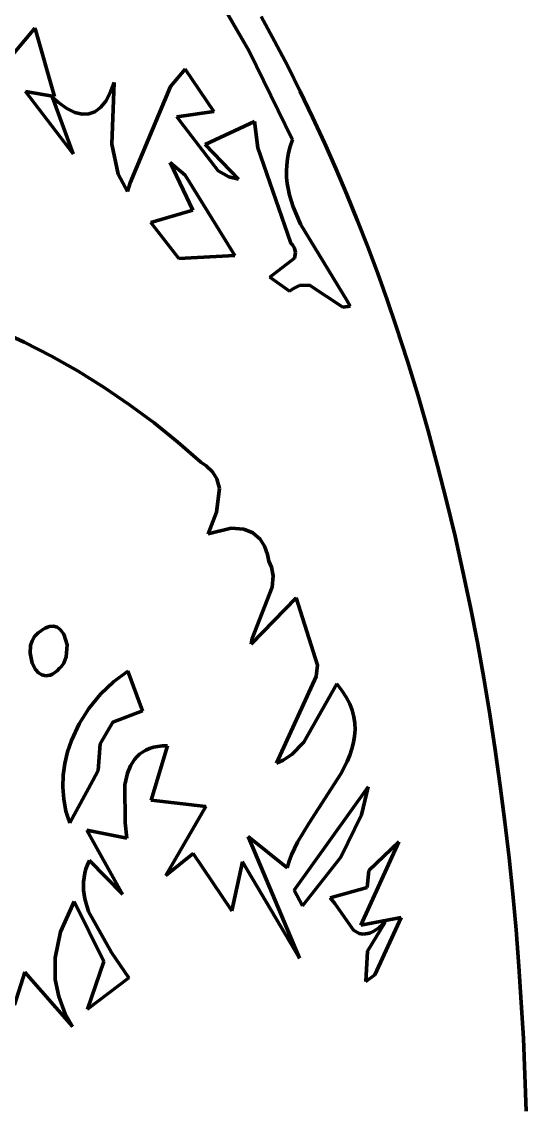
# Model space of a CAD drawing. Header units: millimetres. Extents: x 0 to 9.3, y 0 to 12.
# Drawn here: x 7.599 to 8.024, y 2.037 to 2.953 of the extents above; entities that cross this region are included whole.
import ezdxf

# ---------------------------------------------------------------- set-up
doc = ezdxf.new("R2010")
doc.units = ezdxf.units.MM
doc.layers.add('color#000000ff', color=7, linetype='CONTINUOUS', lineweight=100)
doc.layers.add('color#ffffffff', color=7, linetype='CONTINUOUS', lineweight=100)

msp = doc.modelspace()

# ---------------------------------------------------------------- linework, layer by layer
at = {"layer": 'color#000000ff'}
for p, q in [((7.7904, 2.92838), (7.7426, 3.01078)), ((7.80053, 2.95756), (7.81184, 2.93663)), ((7.57093, 2.90137), (7.60992, 2.94772)), ((7.60992, 2.94772), (7.61037, 2.94618)), ((7.61037, 2.94618), (7.62655, 2.89016)), ((7.81184, 2.93663), (7.82281, 2.91553)), ((7.82685, 2.85351), (7.7904, 2.92838)), ((7.82281, 2.91553), (7.83344, 2.89425)), ((7.72422, 2.89856), (7.73652, 2.91325)), ((7.73652, 2.91325), (7.76064, 2.87751)), ((7.67343, 2.89321), (7.67678, 2.90195)), ((7.67678, 2.90195), (7.67462, 2.84989)), ((7.69021, 2.81741), (7.72422, 2.89856)), ((7.62655, 2.89016), (7.60208, 2.89445)), ((7.60208, 2.89445), (7.64209, 2.84173)), ((7.64209, 2.84173), (7.62472, 2.88928)), ((7.62472, 2.88928), (7.62973, 2.88501)), ((7.66962, 2.88619), (7.67343, 2.89321)), ((7.83344, 2.89425), (7.84375, 2.87281)), ((7.62973, 2.88501), (7.63684, 2.88004)), ((7.63684, 2.88004), (7.64348, 2.87677)), ((7.66057, 2.87728), (7.66533, 2.88087)), ((7.66533, 2.88087), (7.66962, 2.88619)), ((7.64348, 2.87677), (7.64965, 2.87523)), ((7.64965, 2.87523), (7.65535, 2.8754)), ((7.65535, 2.8754), (7.66057, 2.87728)), ((7.76064, 2.87751), (7.72943, 2.87301)), ((7.72943, 2.87301), (7.7356, 2.86475)), ((7.75321, 2.84968), (7.79496, 2.86919)), ((7.79496, 2.86919), (7.79764, 2.84702)), ((7.84375, 2.87281), (7.85372, 2.85121)), ((7.7356, 2.86475), (7.76424, 2.82742)), ((7.82498, 2.84813), (7.82685, 2.85351)), ((7.85372, 2.85121), (7.86335, 2.82946)), ((7.67462, 2.84989), (7.68016, 2.82479)), ((7.78142, 2.82037), (7.75321, 2.84968)), ((7.79764, 2.84702), (7.82554, 2.76675)), ((7.82256, 2.83754), (7.82356, 2.84281)), ((7.82356, 2.84281), (7.82498, 2.84813)), ((7.72384, 2.83462), (7.74295, 2.79435)), ((7.73661, 2.8239), (7.72384, 2.83462)), ((7.82175, 2.82716), (7.82197, 2.83233)), ((7.82197, 2.83233), (7.82256, 2.83754)), ((7.68016, 2.82479), (7.68783, 2.81001)), ((7.77817, 2.75624), (7.73661, 2.8239)), ((7.76424, 2.82742), (7.77335, 2.82249)), ((7.8219, 2.82204), (7.82175, 2.82716)), ((7.86335, 2.82946), (7.87266, 2.80757)), ((7.68783, 2.81001), (7.69021, 2.81741)), ((7.77335, 2.82249), (7.78142, 2.82037)), ((7.82239, 2.81697), (7.8219, 2.82204)), ((7.82429, 2.80697), (7.82239, 2.81697)), ((7.82729, 2.79713), (7.82429, 2.80697)), ((7.87266, 2.80757), (7.88164, 2.78556)), ((7.83348, 2.78265), (7.82729, 2.79713)), ((7.74295, 2.79435), (7.70755, 2.78389)), ((7.70755, 2.78389), (7.73117, 2.75368)), ((7.87286, 2.71819), (7.83348, 2.78265)), ((7.88164, 2.78556), (7.89028, 2.76341)), ((7.82554, 2.76675), (7.82674, 2.76528)), ((7.82674, 2.76528), (7.82847, 2.76249)), ((7.82949, 2.75864), (7.82845, 2.75407)), ((7.82847, 2.76249), (7.82949, 2.75864)), ((7.89028, 2.76341), (7.8986, 2.74116)), ((7.73117, 2.75368), (7.77817, 2.75624)), ((7.82845, 2.75407), (7.80779, 2.73793)), ((7.8986, 2.74116), (7.90659, 2.71879)), ((7.80779, 2.73793), (7.82429, 2.72612)), ((7.83287, 2.73085), (7.8412, 2.73135)), ((7.8412, 2.73135), (7.86936, 2.71275)), ((7.82429, 2.72612), (7.82775, 2.72859)), ((7.82775, 2.72859), (7.83287, 2.73085)), ((7.86936, 2.71275), (7.87537, 2.71371)), ((7.87537, 2.71371), (7.87286, 2.71819)), ((7.90659, 2.71879), (7.91426, 2.69633)), ((7.91426, 2.69633), (7.92364, 2.66722)), ((7.60102, 2.68322), (7.58933, 2.6886)), ((7.62404, 2.67159), (7.60102, 2.68322)), ((7.64651, 2.65889), (7.62404, 2.67159)), ((7.92364, 2.66722), (7.93255, 2.63799)), ((7.66842, 2.6452), (7.64651, 2.65889)), ((7.68972, 2.63062), (7.66842, 2.6452)), ((7.71037, 2.61522), (7.68972, 2.63062)), ((7.93255, 2.63799), (7.94101, 2.60863)), ((7.73034, 2.59911), (7.71037, 2.61522)), ((7.94101, 2.60863), (7.94902, 2.57916)), ((7.74959, 2.58236), (7.73034, 2.59911)), ((7.75423, 2.57918), (7.74959, 2.58236)), ((7.75952, 2.57397), (7.75423, 2.57918)), ((7.94902, 2.57916), (7.95657, 2.54959)), ((7.76302, 2.56831), (7.75952, 2.57397)), ((7.76528, 2.56017), (7.76302, 2.56831)), ((7.76284, 2.54026), (7.76528, 2.56017)), ((7.95657, 2.54959), (7.96369, 2.51991)), ((7.75583, 2.522), (7.76284, 2.54026)), ((7.77514, 2.52669), (7.75583, 2.522)), ((7.78591, 2.52579), (7.77514, 2.52669)), ((7.79338, 2.52268), (7.78591, 2.52579)), ((7.79955, 2.51726), (7.79338, 2.52268)), ((7.80316, 2.51157), (7.79955, 2.51726)), ((7.80578, 2.50441), (7.80316, 2.51157)), ((7.96369, 2.51991), (7.97038, 2.49014)), ((7.80692, 2.49878), (7.80578, 2.50441)), ((7.80906, 2.4939), (7.80692, 2.49878)), ((7.81053, 2.48663), (7.80906, 2.4939)), ((7.80984, 2.47702), (7.81053, 2.48663)), ((7.97038, 2.49014), (7.97664, 2.46027)), ((7.79297, 2.43386), (7.80984, 2.47702)), ((7.82989, 2.46796), (7.79202, 2.42897)), ((7.84793, 2.41141), (7.82989, 2.46796)), ((7.97664, 2.46027), (7.98249, 2.43032)), ((7.60972, 2.43554), (7.61269, 2.43854)), ((7.61269, 2.43854), (7.61453, 2.43976)), ((7.61453, 2.43976), (7.6166, 2.44131)), ((7.6166, 2.44131), (7.6186, 2.4425)), ((7.6186, 2.4425), (7.62051, 2.44335)), ((7.62051, 2.44335), (7.62233, 2.44389)), ((7.62233, 2.44389), (7.62571, 2.44406)), ((7.62571, 2.44406), (7.62871, 2.44319)), ((7.62871, 2.44319), (7.6313, 2.44141)), ((7.6313, 2.44141), (7.63437, 2.43738)), ((7.60639, 2.42784), (7.60764, 2.4319)), ((7.60764, 2.4319), (7.60972, 2.43554)), ((7.63437, 2.43738), (7.63707, 2.42833)), ((7.79202, 2.42897), (7.79297, 2.43386)), ((7.98249, 2.43032), (7.98793, 2.4003)), ((7.60595, 2.42135), (7.60639, 2.42784)), ((7.6077, 2.41294), (7.60595, 2.42135)), ((7.63707, 2.42833), (7.63641, 2.4184)), ((7.61053, 2.40765), (7.6077, 2.41294)), ((7.63425, 2.41301), (7.63201, 2.40997)), ((7.63641, 2.4184), (7.63425, 2.41301)), ((7.84667, 2.40168), (7.84793, 2.41141)), ((7.61303, 2.40497), (7.61053, 2.40765)), ((7.61595, 2.40317), (7.61303, 2.40497)), ((7.61923, 2.40245), (7.61595, 2.40317)), ((7.62098, 2.40256), (7.61923, 2.40245)), ((7.62281, 2.40301), (7.62098, 2.40256)), ((7.62469, 2.40382), (7.62281, 2.40301)), ((7.62663, 2.40502), (7.62469, 2.40382)), ((7.62861, 2.40663), (7.62663, 2.40502)), ((7.63064, 2.40868), (7.62861, 2.40663)), ((7.63201, 2.40997), (7.63064, 2.40868)), ((7.67614, 2.39735), (7.68814, 2.40638)), ((7.68814, 2.40638), (7.70067, 2.37297)), ((7.81334, 2.32882), (7.84667, 2.40168)), ((7.66518, 2.38677), (7.67614, 2.39735)), ((7.86405, 2.39568), (7.83628, 2.34659)), ((7.86853, 2.39001), (7.86405, 2.39568)), ((7.98793, 2.4003), (7.99296, 2.37019)), ((7.6555, 2.37487), (7.66518, 2.38677)), ((7.87218, 2.38439), (7.86853, 2.39001)), ((7.87505, 2.37882), (7.87218, 2.38439)), ((7.6473, 2.36187), (7.6555, 2.37487)), ((7.87717, 2.37329), (7.87505, 2.37882)), ((7.70067, 2.37297), (7.67557, 2.36336)), ((7.8786, 2.3678), (7.87717, 2.37329)), ((7.87938, 2.36235), (7.8786, 2.3678)), ((7.99296, 2.37019), (7.99759, 2.34002)), ((7.6408, 2.348), (7.6473, 2.36187)), ((7.67557, 2.36336), (7.66503, 2.34512)), ((7.87917, 2.35156), (7.87955, 2.35694)), ((7.87955, 2.35694), (7.87938, 2.36235)), ((7.63752, 2.33839), (7.6408, 2.348)), ((7.83628, 2.34659), (7.82643, 2.33608)), ((7.8769, 2.34088), (7.87827, 2.3462)), ((7.87827, 2.3462), (7.87917, 2.35156)), ((7.63515, 2.32855), (7.63752, 2.33839)), ((7.66503, 2.34512), (7.66335, 2.32268)), ((7.69797, 2.33624), (7.70048, 2.33814)), ((7.70048, 2.33814), (7.70326, 2.33978)), ((7.70326, 2.33978), (7.70633, 2.34114)), ((7.70633, 2.34114), (7.7097, 2.34221)), ((7.72173, 2.34347), (7.70795, 2.29773)), ((7.7097, 2.34221), (7.71338, 2.34297)), ((7.71338, 2.34297), (7.71739, 2.34339)), ((7.71739, 2.34339), (7.72173, 2.34347)), ((7.87512, 2.33558), (7.8769, 2.34088)), ((7.99759, 2.34002), (8.00184, 2.30979)), ((7.63377, 2.31857), (7.63515, 2.32855)), ((7.69045, 2.32643), (7.69373, 2.33175)), ((7.69373, 2.33175), (7.69573, 2.33411)), ((7.69573, 2.33411), (7.69797, 2.33624)), ((7.81904, 2.33126), (7.81334, 2.32882)), ((7.82643, 2.33608), (7.81904, 2.33126)), ((7.86767, 2.31978), (7.87295, 2.33029)), ((7.87295, 2.33029), (7.87512, 2.33558)), ((7.66335, 2.32268), (7.6587, 2.31424)), ((7.68576, 2.31052), (7.68802, 2.32044)), ((7.68802, 2.32044), (7.69045, 2.32643)), ((7.84054, 2.27795), (7.86767, 2.31978)), ((7.63343, 2.3085), (7.63377, 2.31857)), ((7.6587, 2.31424), (7.63933, 2.27846)), ((7.68584, 2.27845), (7.68576, 2.31052)), ((8.00184, 2.30979), (8.0057, 2.2795)), ((7.63421, 2.29841), (7.63343, 2.3085)), ((7.8905, 2.3089), (7.82833, 2.22195)), ((7.88507, 2.28524), (7.8905, 2.3089)), ((7.63615, 2.28838), (7.63421, 2.29841)), ((7.70795, 2.29773), (7.75379, 2.29233)), ((7.75379, 2.29233), (7.72031, 2.23428)), ((7.63758, 2.2834), (7.63615, 2.28838)), ((7.63933, 2.27846), (7.63758, 2.2834)), ((7.86762, 2.24963), (7.88507, 2.28524)), ((7.68746, 2.26559), (7.68584, 2.27845)), ((7.83113, 2.26215), (7.84054, 2.27795)), ((8.0057, 2.2795), (8.00918, 2.24916)), ((7.68297, 2.21997), (7.65364, 2.27237)), ((7.65364, 2.27237), (7.68746, 2.26559)), ((7.83287, 2.16472), (7.78951, 2.26696)), ((7.78951, 2.26696), (7.82241, 2.24079)), ((7.82607, 2.25152), (7.83113, 2.26215)), ((7.88427, 2.19249), (7.91634, 2.26261)), ((7.91634, 2.26261), (7.89114, 2.23834)), ((7.65426, 2.24332), (7.65597, 2.24687)), ((7.65597, 2.24687), (7.68377, 2.21853)), ((7.72031, 2.23428), (7.74329, 2.25274)), ((7.74329, 2.25274), (7.77571, 2.20447)), ((7.77571, 2.20447), (7.78486, 2.24576)), ((7.78486, 2.24576), (7.83287, 2.16472)), ((7.82241, 2.24079), (7.82404, 2.24617)), ((7.82404, 2.24617), (7.82607, 2.25152)), ((7.83527, 2.2088), (7.86762, 2.24963)), ((8.00918, 2.24916), (8.0123, 2.21877)), ((7.65079, 2.22898), (7.65189, 2.23617)), ((7.65189, 2.23617), (7.65291, 2.23975)), ((7.65291, 2.23975), (7.65426, 2.24332)), ((7.89114, 2.23834), (7.88968, 2.224)), ((7.65083, 2.22177), (7.65079, 2.22898)), ((7.65189, 2.21457), (7.65083, 2.22177)), ((7.68377, 2.21853), (7.68297, 2.21997)), ((7.82833, 2.22195), (7.83527, 2.2088)), ((7.88968, 2.224), (7.85867, 2.2153)), ((8.0123, 2.21877), (8.01506, 2.18835)), ((7.63166, 2.18686), (7.64295, 2.21246)), ((7.64295, 2.21246), (7.66809, 2.16168)), ((7.65509, 2.20382), (7.65189, 2.21457)), ((7.85867, 2.2153), (7.8624, 2.21053)), ((7.8624, 2.21053), (7.8783, 2.18812)), ((7.67436, 2.16949), (7.65509, 2.20382)), ((7.91845, 2.19875), (7.88427, 2.19249)), ((7.90495, 2.19479), (7.89013, 2.1704)), ((7.89605, 2.15048), (7.91845, 2.19875)), ((7.89955, 2.19015), (7.90217, 2.19227)), ((7.90217, 2.19227), (7.90495, 2.19479)), ((7.62701, 2.16495), (7.63166, 2.18686)), ((7.8783, 2.18812), (7.88295, 2.18552)), ((7.88295, 2.18552), (7.88646, 2.1849)), ((7.88646, 2.1849), (7.89036, 2.18537)), ((7.89036, 2.18537), (7.89247, 2.18605)), ((7.89247, 2.18605), (7.8947, 2.18707)), ((7.8947, 2.18707), (7.89706, 2.18843)), ((7.89706, 2.18843), (7.89955, 2.19015)), ((8.01506, 2.18835), (8.01746, 2.15789)), ((7.6271, 2.14675), (7.62701, 2.16495)), ((7.68916, 2.14803), (7.67436, 2.16949)), ((7.89013, 2.1704), (7.88872, 2.14506)), ((7.66809, 2.16168), (7.6542, 2.12173)), ((8.01746, 2.15789), (8.01951, 2.1274)), ((7.59293, 2.1252), (7.60157, 2.15296)), ((7.60157, 2.15296), (7.64163, 2.10706)), ((7.63, 2.13225), (7.6271, 2.14675)), ((7.6542, 2.12173), (7.68916, 2.14803)), ((7.88872, 2.14506), (7.89605, 2.15048)), ((7.63558, 2.11782), (7.63, 2.13225)), ((8.01951, 2.1274), (8.02122, 2.09688)), ((7.64163, 2.10706), (7.63558, 2.11782)), ((8.02122, 2.09688), (8.0226, 2.06635)), ((8.0226, 2.06635), (8.02365, 2.03581))]:
    msp.add_line(p, q, dxfattribs=at)
at = {"layer": 'color#ffffffff'}
for p, q in [((7.7426, 3.01078), (7.7904, 2.92838)), ((7.81184, 2.93663), (7.80053, 2.95756)), ((7.60992, 2.94772), (7.57093, 2.90137)), ((7.61037, 2.94618), (7.60992, 2.94772)), ((7.62655, 2.89016), (7.61037, 2.94618)), ((7.82281, 2.91553), (7.81184, 2.93663)), ((7.7904, 2.92838), (7.82685, 2.85351)), ((7.83344, 2.89425), (7.82281, 2.91553)), ((7.73652, 2.91325), (7.72422, 2.89856)), ((7.76064, 2.87751), (7.73652, 2.91325)), ((7.67678, 2.90195), (7.67343, 2.89321)), ((7.67462, 2.84989), (7.67678, 2.90195)), ((7.72422, 2.89856), (7.69021, 2.81741)), ((7.64209, 2.84173), (7.60208, 2.89445)), ((7.60208, 2.89445), (7.62655, 2.89016)), ((7.62973, 2.88501), (7.62472, 2.88928)), ((7.62472, 2.88928), (7.64209, 2.84173)), ((7.67343, 2.89321), (7.66962, 2.88619)), ((7.84375, 2.87281), (7.83344, 2.89425)), ((7.63684, 2.88004), (7.62973, 2.88501)), ((7.64348, 2.87677), (7.63684, 2.88004)), ((7.66533, 2.88087), (7.66057, 2.87728)), ((7.66962, 2.88619), (7.66533, 2.88087)), ((7.64965, 2.87523), (7.64348, 2.87677)), ((7.65535, 2.8754), (7.64965, 2.87523)), ((7.66057, 2.87728), (7.65535, 2.8754)), ((7.72943, 2.87301), (7.76064, 2.87751)), ((7.7356, 2.86475), (7.72943, 2.87301)), ((7.79496, 2.86919), (7.75321, 2.84968)), ((7.79764, 2.84702), (7.79496, 2.86919)), ((7.85372, 2.85121), (7.84375, 2.87281)), ((7.76424, 2.82742), (7.7356, 2.86475)), ((7.82685, 2.85351), (7.82498, 2.84813)), ((7.86335, 2.82946), (7.85372, 2.85121)), ((7.68016, 2.82479), (7.67462, 2.84989)), ((7.75321, 2.84968), (7.78142, 2.82037)), ((7.82554, 2.76675), (7.79764, 2.84702)), ((7.82356, 2.84281), (7.82256, 2.83754)), ((7.82498, 2.84813), (7.82356, 2.84281)), ((7.72384, 2.83462), (7.73661, 2.8239)), ((7.74295, 2.79435), (7.72384, 2.83462)), ((7.82197, 2.83233), (7.82175, 2.82716)), ((7.82256, 2.83754), (7.82197, 2.83233)), ((7.68783, 2.81001), (7.68016, 2.82479)), ((7.73661, 2.8239), (7.77817, 2.75624)), ((7.77335, 2.82249), (7.76424, 2.82742)), ((7.82175, 2.82716), (7.8219, 2.82204)), ((7.87266, 2.80757), (7.86335, 2.82946)), ((7.69021, 2.81741), (7.68783, 2.81001)), ((7.78142, 2.82037), (7.77335, 2.82249)), ((7.8219, 2.82204), (7.82239, 2.81697)), ((7.82239, 2.81697), (7.82429, 2.80697)), ((7.82429, 2.80697), (7.82729, 2.79713)), ((7.88164, 2.78556), (7.87266, 2.80757)), ((7.82729, 2.79713), (7.83348, 2.78265)), ((7.70755, 2.78389), (7.74295, 2.79435)), ((7.73117, 2.75368), (7.70755, 2.78389)), ((7.83348, 2.78265), (7.87286, 2.71819)), ((7.89028, 2.76341), (7.88164, 2.78556)), ((7.82674, 2.76528), (7.82554, 2.76675)), ((7.82847, 2.76249), (7.82674, 2.76528)), ((7.82845, 2.75407), (7.82949, 2.75864)), ((7.82949, 2.75864), (7.82847, 2.76249)), ((7.8986, 2.74116), (7.89028, 2.76341)), ((7.77817, 2.75624), (7.73117, 2.75368)), ((7.80779, 2.73793), (7.82845, 2.75407)), ((7.90659, 2.71879), (7.8986, 2.74116)), ((7.82429, 2.72612), (7.80779, 2.73793)), ((7.8412, 2.73135), (7.83287, 2.73085)), ((7.86936, 2.71275), (7.8412, 2.73135)), ((7.82775, 2.72859), (7.82429, 2.72612)), ((7.83287, 2.73085), (7.82775, 2.72859)), ((7.87537, 2.71371), (7.86936, 2.71275)), ((7.87286, 2.71819), (7.87537, 2.71371)), ((7.91426, 2.69633), (7.90659, 2.71879)), ((7.92364, 2.66722), (7.91426, 2.69633)), ((7.58933, 2.6886), (7.60102, 2.68322)), ((7.60102, 2.68322), (7.62404, 2.67159)), ((7.62404, 2.67159), (7.64651, 2.65889)), ((7.93255, 2.63799), (7.92364, 2.66722)), ((7.64651, 2.65889), (7.66842, 2.6452)), ((7.66842, 2.6452), (7.68972, 2.63062)), ((7.68972, 2.63062), (7.71037, 2.61522)), ((7.94101, 2.60863), (7.93255, 2.63799)), ((7.71037, 2.61522), (7.73034, 2.59911)), ((7.94902, 2.57916), (7.94101, 2.60863)), ((7.73034, 2.59911), (7.74959, 2.58236)), ((7.74959, 2.58236), (7.75423, 2.57918)), ((7.75423, 2.57918), (7.75952, 2.57397)), ((7.95657, 2.54959), (7.94902, 2.57916)), ((7.75952, 2.57397), (7.76302, 2.56831)), ((7.76302, 2.56831), (7.76528, 2.56017)), ((7.76528, 2.56017), (7.76284, 2.54026)), ((7.96369, 2.51991), (7.95657, 2.54959)), ((7.76284, 2.54026), (7.75583, 2.522)), ((7.75583, 2.522), (7.77514, 2.52669)), ((7.77514, 2.52669), (7.78591, 2.52579)), ((7.78591, 2.52579), (7.79338, 2.52268)), ((7.79338, 2.52268), (7.79955, 2.51726)), ((7.79955, 2.51726), (7.80316, 2.51157)), ((7.80316, 2.51157), (7.80578, 2.50441)), ((7.97038, 2.49014), (7.96369, 2.51991)), ((7.80578, 2.50441), (7.80692, 2.49878)), ((7.80692, 2.49878), (7.80906, 2.4939)), ((7.80906, 2.4939), (7.81053, 2.48663)), ((7.81053, 2.48663), (7.80984, 2.47702)), ((7.97664, 2.46027), (7.97038, 2.49014)), ((7.80984, 2.47702), (7.79297, 2.43386)), ((7.79202, 2.42897), (7.82989, 2.46796)), ((7.82989, 2.46796), (7.84793, 2.41141)), ((7.98249, 2.43032), (7.97664, 2.46027)), ((7.61269, 2.43854), (7.60972, 2.43554)), ((7.61453, 2.43976), (7.61269, 2.43854)), ((7.6166, 2.44131), (7.61453, 2.43976)), ((7.6186, 2.4425), (7.6166, 2.44131)), ((7.62051, 2.44335), (7.6186, 2.4425)), ((7.62233, 2.44389), (7.62051, 2.44335)), ((7.62571, 2.44406), (7.62233, 2.44389)), ((7.62871, 2.44319), (7.62571, 2.44406)), ((7.6313, 2.44141), (7.62871, 2.44319)), ((7.63437, 2.43738), (7.6313, 2.44141)), ((7.60764, 2.4319), (7.60639, 2.42784)), ((7.60972, 2.43554), (7.60764, 2.4319)), ((7.63707, 2.42833), (7.63437, 2.43738)), ((7.79297, 2.43386), (7.79202, 2.42897)), ((7.98793, 2.4003), (7.98249, 2.43032)), ((7.60639, 2.42784), (7.60595, 2.42135)), ((7.60595, 2.42135), (7.6077, 2.41294)), ((7.63641, 2.4184), (7.63707, 2.42833)), ((7.6077, 2.41294), (7.61053, 2.40765)), ((7.63201, 2.40997), (7.63425, 2.41301)), ((7.63425, 2.41301), (7.63641, 2.4184)), ((7.84793, 2.41141), (7.84667, 2.40168)), ((7.61053, 2.40765), (7.61303, 2.40497)), ((7.61303, 2.40497), (7.61595, 2.40317)), ((7.61595, 2.40317), (7.61923, 2.40245)), ((7.61923, 2.40245), (7.62098, 2.40256)), ((7.62098, 2.40256), (7.62281, 2.40301)), ((7.62281, 2.40301), (7.62469, 2.40382)), ((7.62469, 2.40382), (7.62663, 2.40502)), ((7.62663, 2.40502), (7.62861, 2.40663)), ((7.62861, 2.40663), (7.63064, 2.40868)), ((7.63064, 2.40868), (7.63201, 2.40997)), ((7.68814, 2.40638), (7.67614, 2.39735)), ((7.70067, 2.37297), (7.68814, 2.40638)), ((7.84667, 2.40168), (7.81334, 2.32882)), ((7.67614, 2.39735), (7.66518, 2.38677)), ((7.83628, 2.34659), (7.86405, 2.39568)), ((7.86405, 2.39568), (7.86853, 2.39001)), ((7.99296, 2.37019), (7.98793, 2.4003)), ((7.66518, 2.38677), (7.6555, 2.37487)), ((7.86853, 2.39001), (7.87218, 2.38439)), ((7.87218, 2.38439), (7.87505, 2.37882)), ((7.6555, 2.37487), (7.6473, 2.36187)), ((7.87505, 2.37882), (7.87717, 2.37329)), ((7.67557, 2.36336), (7.70067, 2.37297)), ((7.87717, 2.37329), (7.8786, 2.3678)), ((7.8786, 2.3678), (7.87938, 2.36235)), ((7.99759, 2.34002), (7.99296, 2.37019)), ((7.6473, 2.36187), (7.6408, 2.348)), ((7.66503, 2.34512), (7.67557, 2.36336)), ((7.87955, 2.35694), (7.87917, 2.35156)), ((7.87938, 2.36235), (7.87955, 2.35694)), ((7.6408, 2.348), (7.63752, 2.33839)), ((7.82643, 2.33608), (7.83628, 2.34659)), ((7.87827, 2.3462), (7.8769, 2.34088)), ((7.87917, 2.35156), (7.87827, 2.3462)), ((7.63752, 2.33839), (7.63515, 2.32855)), ((7.66335, 2.32268), (7.66503, 2.34512)), ((7.70048, 2.33814), (7.69797, 2.33624)), ((7.70326, 2.33978), (7.70048, 2.33814)), ((7.70633, 2.34114), (7.70326, 2.33978)), ((7.7097, 2.34221), (7.70633, 2.34114)), ((7.70795, 2.29773), (7.72173, 2.34347)), ((7.71338, 2.34297), (7.7097, 2.34221)), ((7.71739, 2.34339), (7.71338, 2.34297)), ((7.72173, 2.34347), (7.71739, 2.34339)), ((7.8769, 2.34088), (7.87512, 2.33558)), ((8.00184, 2.30979), (7.99759, 2.34002)), ((7.63515, 2.32855), (7.63377, 2.31857)), ((7.69373, 2.33175), (7.69045, 2.32643)), ((7.69573, 2.33411), (7.69373, 2.33175)), ((7.69797, 2.33624), (7.69573, 2.33411)), ((7.81334, 2.32882), (7.81904, 2.33126)), ((7.81904, 2.33126), (7.82643, 2.33608)), ((7.87295, 2.33029), (7.86767, 2.31978)), ((7.87512, 2.33558), (7.87295, 2.33029)), ((7.6587, 2.31424), (7.66335, 2.32268)), ((7.68802, 2.32044), (7.68576, 2.31052)), ((7.69045, 2.32643), (7.68802, 2.32044)), ((7.86767, 2.31978), (7.84054, 2.27795)), ((7.63377, 2.31857), (7.63343, 2.3085)), ((7.63933, 2.27846), (7.6587, 2.31424)), ((7.68576, 2.31052), (7.68584, 2.27845)), ((8.0057, 2.2795), (8.00184, 2.30979)), ((7.63343, 2.3085), (7.63421, 2.29841)), ((7.82833, 2.22195), (7.8905, 2.3089)), ((7.8905, 2.3089), (7.88507, 2.28524)), ((7.63421, 2.29841), (7.63615, 2.28838)), ((7.75379, 2.29233), (7.70795, 2.29773)), ((7.72031, 2.23428), (7.75379, 2.29233)), ((7.63615, 2.28838), (7.63758, 2.2834)), ((7.63758, 2.2834), (7.63933, 2.27846)), ((7.88507, 2.28524), (7.86762, 2.24963)), ((7.68584, 2.27845), (7.68746, 2.26559)), ((7.84054, 2.27795), (7.83113, 2.26215)), ((8.00918, 2.24916), (8.0057, 2.2795)), ((7.68746, 2.26559), (7.65364, 2.27237)), ((7.65364, 2.27237), (7.68297, 2.21997)), ((7.82241, 2.24079), (7.78951, 2.26696)), ((7.78951, 2.26696), (7.83287, 2.16472)), ((7.83113, 2.26215), (7.82607, 2.25152)), ((7.91634, 2.26261), (7.88427, 2.19249)), ((7.89114, 2.23834), (7.91634, 2.26261)), ((7.65597, 2.24687), (7.65426, 2.24332)), ((7.68377, 2.21853), (7.65597, 2.24687)), ((7.74329, 2.25274), (7.72031, 2.23428)), ((7.77571, 2.20447), (7.74329, 2.25274)), ((7.78486, 2.24576), (7.77571, 2.20447)), ((7.83287, 2.16472), (7.78486, 2.24576)), ((7.82404, 2.24617), (7.82241, 2.24079)), ((7.82607, 2.25152), (7.82404, 2.24617)), ((7.86762, 2.24963), (7.83527, 2.2088)), ((8.0123, 2.21877), (8.00918, 2.24916)), ((7.65189, 2.23617), (7.65079, 2.22898)), ((7.65291, 2.23975), (7.65189, 2.23617)), ((7.65426, 2.24332), (7.65291, 2.23975)), ((7.88968, 2.224), (7.89114, 2.23834)), ((7.65079, 2.22898), (7.65083, 2.22177)), ((7.65083, 2.22177), (7.65189, 2.21457)), ((7.68297, 2.21997), (7.68377, 2.21853)), ((7.83527, 2.2088), (7.82833, 2.22195)), ((7.85867, 2.2153), (7.88968, 2.224)), ((8.01506, 2.18835), (8.0123, 2.21877)), ((7.64295, 2.21246), (7.63166, 2.18686)), ((7.66809, 2.16168), (7.64295, 2.21246)), ((7.65189, 2.21457), (7.65509, 2.20382)), ((7.8624, 2.21053), (7.85867, 2.2153)), ((7.8783, 2.18812), (7.8624, 2.21053)), ((7.65509, 2.20382), (7.67436, 2.16949)), ((7.88427, 2.19249), (7.91845, 2.19875)), ((7.89013, 2.1704), (7.90495, 2.19479)), ((7.91845, 2.19875), (7.89605, 2.15048)), ((7.90217, 2.19227), (7.89955, 2.19015)), ((7.90495, 2.19479), (7.90217, 2.19227)), ((7.63166, 2.18686), (7.62701, 2.16495)), ((7.88295, 2.18552), (7.8783, 2.18812)), ((7.88646, 2.1849), (7.88295, 2.18552)), ((7.89036, 2.18537), (7.88646, 2.1849)), ((7.89247, 2.18605), (7.89036, 2.18537)), ((7.8947, 2.18707), (7.89247, 2.18605)), ((7.89706, 2.18843), (7.8947, 2.18707)), ((7.89955, 2.19015), (7.89706, 2.18843)), ((8.01746, 2.15789), (8.01506, 2.18835)), ((7.62701, 2.16495), (7.6271, 2.14675)), ((7.67436, 2.16949), (7.68916, 2.14803)), ((7.88872, 2.14506), (7.89013, 2.1704)), ((7.6542, 2.12173), (7.66809, 2.16168)), ((8.01951, 2.1274), (8.01746, 2.15789)), ((7.60157, 2.15296), (7.59293, 2.1252)), ((7.64163, 2.10706), (7.60157, 2.15296)), ((7.6271, 2.14675), (7.63, 2.13225)), ((7.68916, 2.14803), (7.6542, 2.12173)), ((7.89605, 2.15048), (7.88872, 2.14506)), ((7.63, 2.13225), (7.63558, 2.11782)), ((8.02122, 2.09688), (8.01951, 2.1274)), ((7.63558, 2.11782), (7.64163, 2.10706)), ((8.0226, 2.06635), (8.02122, 2.09688)), ((8.02365, 2.03581), (8.0226, 2.06635))]:
    msp.add_line(p, q, dxfattribs=at)

doc.saveas('drawing.dxf')
